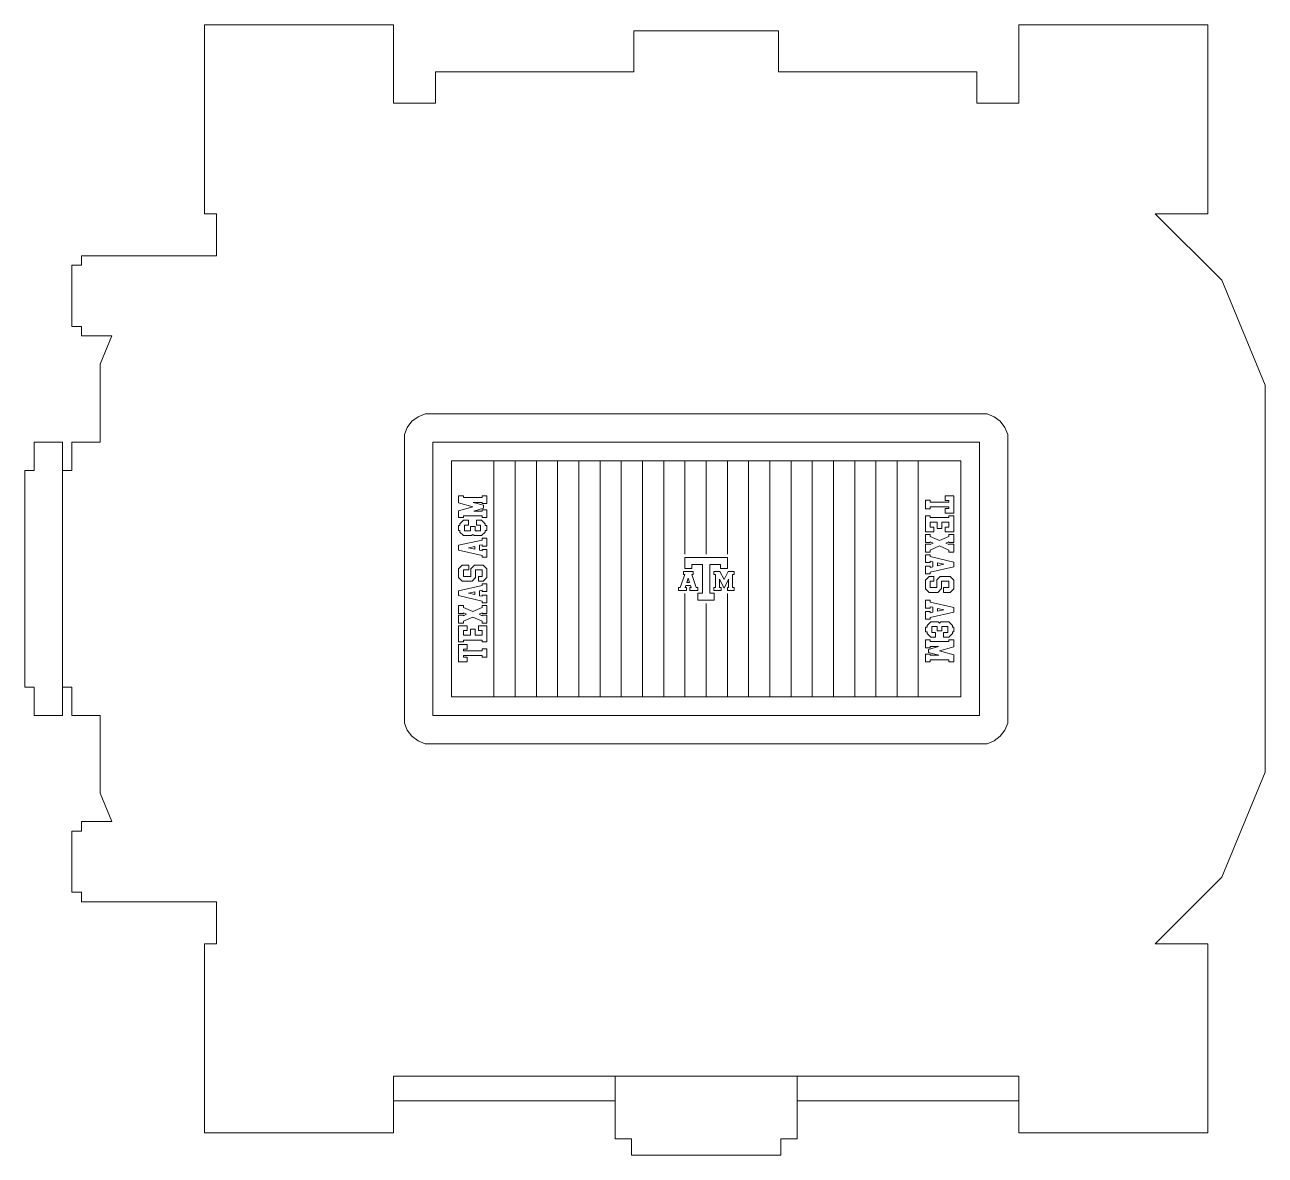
# Model space of a CAD drawing. Header units: inches. Extents: x -1530 to 385, y -443 to 699.
# Drawn here: x -620.2 to -357.1, y -443.3 to -203.5 of the extents above; entities that cross this region are included whole.
import ezdxf

# ---------------------------------------------------------------- set-up
doc = ezdxf.new("R2010")
doc.units = ezdxf.units.IN
doc.header["$LTSCALE"] = 0.5
doc.header["$MEASUREMENT"] = 0
doc.layers.add('03Cut', color=5, linetype='Continuous', lineweight=0)
doc.layers.add('04Score', color=2, linetype='Continuous', lineweight=0)

msp = doc.modelspace()

# ---------------------------------------------------------------- linework, layer by layer
at = {"layer": '03Cut'}
for p, q in [((-541.96, -203.55), (-582.06, -203.55)), ((-582.06, -203.55), (-582.06, -243.65)), ((-541.96, -203.55), (-541.96, -213.55)), ((-490.96, -213.55), (-490.96, -204.8)), ((-490.96, -204.8), (-460.34, -204.8)), ((-460.34, -213.55), (-460.34, -204.8)), ((-409.34, -203.55), (-409.34, -213.55)), ((-409.34, -203.55), (-369.24, -203.55)), ((-369.24, -203.55), (-369.24, -243.65)), ((-541.96, -213.55), (-541.96, -220.19)), ((-533.06, -213.55), (-490.96, -213.55)), ((-533.06, -220.19), (-533.06, -213.55)), ((-460.34, -213.55), (-418.24, -213.55)), ((-418.24, -220.19), (-418.24, -213.55)), ((-409.34, -213.55), (-409.34, -220.19)), ((-533.06, -220.19), (-541.96, -220.19)), ((-418.24, -220.19), (-409.34, -220.19)), ((-579.47, -243.65), (-582.06, -243.65)), ((-579.47, -252.55), (-579.47, -243.65)), ((-380.4, -243.65), (-369.24, -243.65)), ((-366.31, -257.74), (-380.4, -243.65)), ((-610.15, -267.55), (-610.15, -254.55)), ((-608.15, -254.55), (-610.15, -254.55)), ((-579.47, -252.55), (-608.15, -252.55)), ((-608.15, -252.55), (-608.15, -254.55)), ((-357.09, -280), (-366.31, -257.74)), ((-608.15, -267.55), (-610.15, -267.55)), ((-608.15, -269.55), (-608.15, -267.55)), ((-601.67, -269.55), (-608.15, -269.55)), ((-604.15, -275.54), (-601.67, -269.55)), ((-604.15, -292.05), (-604.15, -275.54)), ((-357.09, -280), (-357.09, -362.09)), ((-618.15, -292.05), (-612.15, -292.05)), ((-618.15, -298.05), (-618.15, -292.05)), ((-618.15, -292.05), (-612.15, -292.05)), ((-612.15, -292.05), (-612.15, -350.05)), ((-610.15, -292.05), (-604.15, -292.05)), ((-610.15, -298.05), (-610.15, -292.05)), ((-620.15, -298.05), (-620.15, -344.05)), ((-618.15, -298.05), (-620.15, -298.05)), ((-610.15, -298.05), (-612.15, -298.05)), ((-618.15, -344.05), (-620.15, -344.05)), ((-618.15, -344.05), (-618.15, -350.05)), ((-610.15, -344.05), (-612.15, -344.05)), ((-610.15, -344.05), (-610.15, -350.05)), ((-618.15, -350.05), (-612.15, -350.05)), ((-610.15, -350.05), (-604.15, -350.05)), ((-604.15, -350.05), (-604.15, -366.55)), ((-357.09, -362.09), (-366.31, -384.35)), ((-604.15, -366.55), (-601.67, -372.55)), ((-601.67, -372.55), (-608.15, -372.55)), ((-608.15, -372.55), (-608.15, -374.55)), ((-610.15, -374.55), (-610.15, -387.55)), ((-608.15, -374.55), (-610.15, -374.55)), ((-366.31, -384.35), (-380.4, -398.45)), ((-608.15, -387.55), (-610.15, -387.55)), ((-608.15, -389.55), (-608.15, -387.55)), ((-579.47, -389.55), (-608.15, -389.55)), ((-579.47, -389.55), (-579.47, -398.45)), ((-579.47, -398.45), (-582.06, -398.45)), ((-582.06, -438.55), (-582.06, -398.45)), ((-380.4, -398.45), (-369.24, -398.45)), ((-369.24, -438.55), (-369.24, -398.45)), ((-541.96, -431.8), (-494.96, -431.8)), ((-541.96, -438.55), (-541.96, -431.8)), ((-494.96, -431.8), (-494.96, -439.8)), ((-456.34, -431.8), (-409.34, -431.8)), ((-456.34, -431.8), (-456.34, -439.8)), ((-409.34, -438.55), (-409.34, -431.8)), ((-541.96, -438.55), (-582.06, -438.55)), ((-409.34, -438.55), (-369.24, -438.55)), ((-494.96, -439.8), (-491.46, -439.8)), ((-491.46, -439.8), (-491.46, -443.3)), ((-456.34, -439.8), (-459.84, -439.8)), ((-459.84, -439.8), (-459.84, -443.3)), ((-459.84, -443.3), (-491.46, -443.3))]:
    msp.add_line(p, q, dxfattribs=at)
at = {"layer": '04Score'}
for p, q in [((-538.04, -287.65), (-536.76, -286.67)), ((-535.26, -286.05), (-536.76, -286.67)), ((-416.04, -286.05), (-535.26, -286.05)), ((-416.04, -286.05), (-414.54, -286.67)), ((-413.26, -287.65), (-414.54, -286.67)), ((-539.65, -290.44), (-539.03, -288.94)), ((-539.03, -288.94), (-538.04, -287.65)), ((-412.27, -288.94), (-413.26, -287.65)), ((-411.65, -290.44), (-412.27, -288.94)), ((-539.65, -290.44), (-539.65, -351.65)), ((-411.65, -351.65), (-411.65, -290.44)), ((-417.65, -292.05), (-533.65, -292.05)), ((-533.65, -292.05), (-533.65, -350.05)), ((-417.65, -350.05), (-417.65, -292.05)), ((-421.65, -296.05), (-529.65, -296.05)), ((-529.65, -296.05), (-529.65, -346.05)), ((-520.65, -296.05), (-520.65, -346.05)), ((-516.15, -296.05), (-516.15, -346.05)), ((-511.65, -296.05), (-511.65, -346.05)), ((-507.15, -296.05), (-507.15, -346.05)), ((-502.65, -296.05), (-502.65, -346.05)), ((-498.15, -296.05), (-498.15, -346.05)), ((-493.65, -296.05), (-493.65, -346.05)), ((-489.15, -296.05), (-489.15, -346.05)), ((-484.65, -296.05), (-484.65, -346.05)), ((-480.15, -296.05), (-480.15, -315.84)), ((-475.65, -296.05), (-475.65, -315.84)), ((-471.15, -296.05), (-471.15, -315.84)), ((-466.65, -296.05), (-466.65, -346.05)), ((-462.15, -296.05), (-462.15, -346.05)), ((-457.65, -296.05), (-457.65, -346.05)), ((-453.15, -296.05), (-453.15, -346.05)), ((-448.65, -296.05), (-448.65, -346.05)), ((-444.15, -296.05), (-444.15, -346.05)), ((-439.65, -296.05), (-439.65, -346.05)), ((-435.15, -296.05), (-435.15, -346.05)), ((-430.65, -296.05), (-430.65, -346.05)), ((-421.65, -346.05), (-421.65, -296.05)), ((-472.79, -321.64), (-472.79, -321.16)), ((-480.15, -324.2), (-480.15, -346.05)), ((-471.15, -324.2), (-471.15, -346.05)), ((-475.65, -326.26), (-475.65, -346.05)), ((-529.65, -346.05), (-421.65, -346.05)), ((-539.65, -351.65), (-539.03, -353.15)), ((-533.65, -350.05), (-417.65, -350.05)), ((-411.65, -351.65), (-412.27, -353.15)), ((-539.03, -353.15), (-538.04, -354.44)), ((-538.04, -354.44), (-536.76, -355.43)), ((-413.26, -354.44), (-414.54, -355.43)), ((-412.27, -353.15), (-413.26, -354.44)), ((-535.26, -356.05), (-536.76, -355.43)), ((-535.26, -356.05), (-416.04, -356.05)), ((-416.04, -356.05), (-414.54, -355.43)), ((-494.96, -426.55), (-541.96, -426.55)), ((-541.96, -431.8), (-541.96, -426.55)), ((-456.34, -426.55), (-494.96, -426.55)), ((-494.96, -431.8), (-494.96, -426.55)), ((-456.34, -426.55), (-409.34, -426.55)), ((-456.34, -431.8), (-456.34, -426.55)), ((-409.34, -426.55), (-409.34, -431.8))]:
    msp.add_line(p, q, dxfattribs=at)
at = {"layer": '04Score', "color": 2, "lineweight": 0}
for p, q in [((-528.15, -303.45), (-528.15, -304.93)), ((-527.14, -303.45), (-528.15, -303.45)), ((-528.15, -304.93), (-525.13, -305.78)), ((-527.14, -303.84), (-527.14, -303.45)), ((-523.16, -303.84), (-527.14, -303.84)), ((-522.84, -305.42), (-525.03, -304.85)), ((-525.03, -304.85), (-523.16, -304.85)), ((-522.15, -303.45), (-523.16, -303.45)), ((-523.16, -303.45), (-523.16, -303.84)), ((-523.16, -304.85), (-523.16, -305.08)), ((-523.16, -305.08), (-522.15, -305.08)), ((-522.15, -305.08), (-522.15, -303.45)), ((-428.14, -304.39), (-429.15, -304.39)), ((-429.15, -304.39), (-429.15, -306.18)), ((-428.14, -304.78), (-428.14, -304.39)), ((-424.16, -304.78), (-428.14, -304.78)), ((-423.15, -303.45), (-424.94, -303.45)), ((-424.94, -303.45), (-424.94, -304.45)), ((-424.94, -304.45), (-424.16, -304.45)), ((-424.16, -304.45), (-424.16, -304.78)), ((-423.15, -307.1), (-423.15, -303.45)), ((-525.13, -305.78), (-528.15, -306.62)), ((-528.15, -306.62), (-528.15, -308.08)), ((-527.14, -308.08), (-527.14, -307.71)), ((-527.14, -307.71), (-523.16, -307.71)), ((-524.95, -306.69), (-522.84, -306.06)), ((-523.16, -306.69), (-524.95, -306.69)), ((-522.15, -306.39), (-523.16, -306.39)), ((-523.16, -306.39), (-523.16, -306.69)), ((-523.16, -307.71), (-523.16, -308.08)), ((-522.84, -306.06), (-522.84, -305.42)), ((-522.15, -308.08), (-522.15, -306.39)), ((-429.15, -306.18), (-428.14, -306.18)), ((-428.14, -307.66), (-429.15, -307.66)), ((-429.15, -307.66), (-429.15, -311.08)), ((-428.14, -306.18), (-428.14, -305.79)), ((-428.14, -305.79), (-424.16, -305.79)), ((-428.14, -308.04), (-428.14, -307.66)), ((-424.16, -306.11), (-424.94, -306.11)), ((-424.94, -306.11), (-424.94, -307.1)), ((-424.94, -307.1), (-423.15, -307.1)), ((-424.16, -305.79), (-424.16, -306.11)), ((-423.15, -307.66), (-424.16, -307.66)), ((-424.16, -307.66), (-424.16, -308.04)), ((-423.15, -311.08), (-423.15, -307.66)), ((-528.16, -309.77), (-528.16, -310.78)), ((-527.89, -309.77), (-528.16, -309.77)), ((-528.15, -308.08), (-527.14, -308.08)), ((-527.12, -308.64), (-527.89, -309.42)), ((-527.89, -309.42), (-527.89, -309.77)), ((-526.02, -308.64), (-527.12, -308.64)), ((-526.89, -309.65), (-526.02, -309.65)), ((-526.89, -310.9), (-526.89, -309.65)), ((-526.02, -309.65), (-526.02, -308.64)), ((-524.66, -309.99), (-525.65, -309.99)), ((-525.65, -309.99), (-525.65, -310.9)), ((-524.66, -310.9), (-524.66, -309.99)), ((-524.32, -308.64), (-524.32, -309.65)), ((-523.3, -308.64), (-524.32, -308.64)), ((-524.32, -309.65), (-523.54, -309.65)), ((-523.54, -309.65), (-523.54, -310.9)), ((-522.53, -309.42), (-523.3, -308.64)), ((-523.16, -308.08), (-522.15, -308.08)), ((-522.53, -309.77), (-522.53, -309.42)), ((-522.16, -309.77), (-522.53, -309.77)), ((-522.16, -310.78), (-522.16, -309.77)), ((-424.16, -308.04), (-428.14, -308.04)), ((-428.14, -310.07), (-428.14, -309.06)), ((-428.14, -309.06), (-426.64, -309.06)), ((-427.35, -310.07), (-428.14, -310.07)), ((-427.35, -311.08), (-427.35, -310.07)), ((-426.64, -309.06), (-426.64, -310.37)), ((-426.64, -310.37), (-425.65, -310.37)), ((-425.65, -310.37), (-425.65, -309.06)), ((-425.65, -309.06), (-424.16, -309.06)), ((-424.16, -310.07), (-424.94, -310.07)), ((-424.94, -310.07), (-424.94, -311.08)), ((-424.16, -309.06), (-424.16, -310.07)), ((-424.16, -310.07), (-424.16, -309.06)), ((-424.16, -309.06), (-424.16, -310.07)), ((-528.16, -310.78), (-527.89, -310.78)), ((-523.16, -312.82), (-528.15, -313.93)), ((-527.89, -310.78), (-527.89, -311.13)), ((-527.89, -311.13), (-527.12, -311.9)), ((-527.12, -311.9), (-525.42, -311.9)), ((-525.65, -310.9), (-526.89, -310.9)), ((-525.42, -311.9), (-525.14, -311.63)), ((-525.14, -311.63), (-524.88, -311.9)), ((-524.88, -311.9), (-523.3, -311.9)), ((-523.54, -310.9), (-524.66, -310.9)), ((-523.3, -311.9), (-522.53, -311.13)), ((-522.15, -312.46), (-523.16, -312.46)), ((-523.16, -312.46), (-523.16, -312.82)), ((-522.53, -311.13), (-522.53, -310.78)), ((-522.53, -310.78), (-522.16, -310.78)), ((-522.15, -314.11), (-522.15, -312.46)), ((-429.15, -311.08), (-427.35, -311.08)), ((-428.13, -311.64), (-429.14, -311.64)), ((-429.14, -311.64), (-429.14, -313.35)), ((-428.13, -312.06), (-428.13, -311.64)), ((-426.14, -312.93), (-428.13, -312.06)), ((-424.16, -312.06), (-426.14, -312.93)), ((-424.94, -311.08), (-423.15, -311.08)), ((-423.15, -311.64), (-424.16, -311.64)), ((-424.16, -311.64), (-424.16, -312.06)), ((-423.15, -313.35), (-423.15, -311.64)), ((-528.15, -313.93), (-528.15, -314.95)), ((-528.15, -314.95), (-523.16, -316.11)), ((-526.04, -314.47), (-524.72, -314.18)), ((-524.72, -314.77), (-526.04, -314.47)), ((-524.72, -314.18), (-524.72, -314.77)), ((-523.73, -313.95), (-523.16, -313.83)), ((-523.73, -314.99), (-523.73, -313.95)), ((-523.16, -315.12), (-523.73, -314.99)), ((-523.16, -313.83), (-523.16, -314.11)), ((-523.16, -314.11), (-522.15, -314.11)), ((-522.15, -314.84), (-523.16, -314.84)), ((-523.16, -314.84), (-523.16, -315.12)), ((-522.15, -316.49), (-522.15, -314.84)), ((-429.14, -313.35), (-428.13, -313.35)), ((-428.13, -313.68), (-429.14, -313.68)), ((-429.14, -313.68), (-429.14, -315.39)), ((-429.14, -315.39), (-428.13, -315.39)), ((-428.13, -313.35), (-428.13, -313.22)), ((-428.13, -313.22), (-427.48, -313.51)), ((-427.48, -313.51), (-428.13, -313.8)), ((-428.13, -313.8), (-428.13, -313.68)), ((-428.13, -314.96), (-426.14, -314.09)), ((-428.13, -315.39), (-428.13, -314.96)), ((-426.14, -314.09), (-424.16, -314.96)), ((-424.81, -313.51), (-424.16, -313.22)), ((-424.16, -313.8), (-424.81, -313.51)), ((-424.16, -313.22), (-424.16, -313.35)), ((-424.16, -313.35), (-423.15, -313.35)), ((-423.15, -313.68), (-424.16, -313.68)), ((-424.16, -313.68), (-424.16, -313.8)), ((-424.16, -314.96), (-424.16, -315.39)), ((-424.16, -315.39), (-423.15, -315.39)), ((-423.15, -315.39), (-423.15, -313.68)), ((-527.38, -318.17), (-528.15, -318.95)), ((-525.99, -318.17), (-527.38, -318.17)), ((-525.99, -319.18), (-525.99, -318.17)), ((-524.76, -318.17), (-525.55, -318.97)), ((-522.92, -318.17), (-524.76, -318.17)), ((-523.16, -316.11), (-523.16, -316.49)), ((-523.16, -316.49), (-522.15, -316.49)), ((-522.15, -318.95), (-522.92, -318.17)), ((-471.11, -316.5), (-480.19, -316.5)), ((-480.19, -316.5), (-480.19, -318.86)), ((-478.68, -318.86), (-478.68, -318.02)), ((-478.68, -318.02), (-476.39, -318.02)), ((-476.39, -318.02), (-476.39, -324.08)), ((-474.87, -324.08), (-474.87, -318.02)), ((-474.87, -318.02), (-472.62, -318.02)), ((-472.62, -318.86), (-472.62, -318.02)), ((-471.11, -316.5), (-471.11, -318.86)), ((-428.14, -315.95), (-429.15, -315.95)), ((-429.15, -315.95), (-429.15, -317.6)), ((-429.15, -317.6), (-428.14, -317.6)), ((-428.14, -316.33), (-428.14, -315.95)), ((-423.15, -317.5), (-428.14, -316.33)), ((-428.14, -317.6), (-428.14, -317.33)), ((-428.14, -317.33), (-427.57, -317.46)), ((-427.57, -317.46), (-427.57, -318.5)), ((-426.58, -317.69), (-425.26, -317.98)), ((-426.58, -318.28), (-426.58, -317.69)), ((-425.26, -317.98), (-426.58, -318.28)), ((-423.15, -318.52), (-423.15, -317.5)), ((-528.15, -318.95), (-528.15, -320.78)), ((-528.15, -320.78), (-527.38, -321.55)), ((-527.14, -320.54), (-527.14, -319.18)), ((-527.14, -319.18), (-525.99, -319.18)), ((-525.55, -320.54), (-527.14, -320.54)), ((-525.55, -318.97), (-525.55, -320.54)), ((-525.3, -321.55), (-524.54, -320.8)), ((-524.54, -320.8), (-524.54, -319.18)), ((-524.54, -319.18), (-523.16, -319.18)), ((-523.95, -320.54), (-523.95, -321.55)), ((-523.16, -320.54), (-523.95, -320.54)), ((-523.16, -319.18), (-523.16, -320.54)), ((-522.92, -321.55), (-522.15, -320.78)), ((-522.15, -320.78), (-522.15, -318.95)), ((-480.19, -320.15), (-481.14, -322.87)), ((-480.48, -320.15), (-480.48, -319.47)), ((-480.48, -319.47), (-478.39, -319.47)), ((-480.19, -320.15), (-480.48, -320.15)), ((-480.19, -318.86), (-478.68, -318.86)), ((-479.77, -321.8), (-479.46, -320.91)), ((-479.46, -320.91), (-479.16, -321.8)), ((-479.46, -320.91), (-479.16, -321.8)), ((-477.78, -322.87), (-478.69, -320.15)), ((-477.78, -322.87), (-478.69, -320.15)), ((-478.69, -320.15), (-478.39, -320.15)), ((-478.39, -319.47), (-478.39, -320.15)), ((-472.72, -319.47), (-474.03, -319.47)), ((-474.03, -319.47), (-474.03, -320.15)), ((-474.03, -320.15), (-473.64, -320.15)), ((-473.64, -320.15), (-473.64, -322.87)), ((-471.86, -321.19), (-472.72, -319.47)), ((-471.11, -318.86), (-472.62, -318.86)), ((-471, -319.47), (-471.86, -321.19)), ((-469.68, -319.47), (-471, -319.47)), ((-470.08, -322.87), (-470.08, -320.15)), ((-470.08, -320.15), (-469.68, -320.15)), ((-469.68, -320.15), (-469.68, -319.47)), ((-428.14, -318.34), (-429.15, -318.34)), ((-429.15, -318.34), (-429.15, -319.98)), ((-429.15, -319.98), (-428.14, -319.98)), ((-428.38, -320.54), (-429.15, -321.32)), ((-427.35, -320.54), (-428.38, -320.54)), ((-428.14, -318.63), (-428.14, -318.34)), ((-427.57, -318.5), (-428.14, -318.63)), ((-428.14, -319.62), (-423.15, -318.52)), ((-428.14, -319.98), (-428.14, -319.62)), ((-427.35, -321.55), (-427.35, -320.54)), ((-426, -320.54), (-426.76, -321.29)), ((-423.92, -320.54), (-426, -320.54)), ((-423.15, -321.32), (-423.92, -320.54)), ((-523.16, -322.47), (-528.15, -323.57)), ((-527.38, -321.55), (-525.3, -321.55)), ((-523.95, -321.55), (-522.92, -321.55)), ((-523.73, -323.59), (-523.16, -323.46)), ((-522.15, -322.11), (-523.16, -322.11)), ((-523.16, -322.11), (-523.16, -322.47)), ((-523.16, -323.46), (-523.16, -323.75)), ((-522.15, -323.75), (-522.15, -322.11)), ((-481.14, -322.87), (-481.53, -322.87)), ((-481.53, -322.87), (-481.53, -323.54)), ((-481.53, -323.54), (-479.85, -323.54)), ((-480.12, -322.87), (-479.99, -322.48)), ((-479.85, -322.87), (-480.12, -322.87)), ((-479.99, -322.48), (-478.94, -322.48)), ((-479.85, -323.54), (-479.85, -322.87)), ((-479.16, -321.8), (-479.77, -321.8)), ((-479.16, -321.8), (-479.77, -321.8)), ((-478.81, -322.87), (-479.1, -322.87)), ((-479.1, -322.87), (-479.1, -323.54)), ((-478.81, -322.87), (-479.1, -322.87)), ((-479.1, -322.87), (-479.1, -323.54)), ((-479.1, -323.54), (-477.42, -323.54)), ((-479.1, -323.54), (-477.42, -323.54)), ((-478.94, -322.48), (-478.81, -322.87)), ((-478.94, -322.48), (-478.81, -322.87)), ((-477.42, -322.87), (-477.78, -322.87)), ((-477.42, -322.87), (-477.78, -322.87)), ((-477.42, -323.54), (-477.42, -322.87)), ((-477.42, -323.54), (-477.42, -322.87)), ((-473.64, -322.87), (-474.03, -322.87)), ((-474.03, -322.87), (-474.03, -323.54)), ((-474.03, -323.54), (-472.49, -323.54)), ((-472.79, -321.16), (-471.8, -323.03)), ((-472.79, -322.87), (-472.79, -321.64)), ((-472.49, -322.87), (-472.79, -322.87)), ((-472.49, -323.54), (-472.49, -322.87)), ((-471.8, -323.03), (-470.92, -321.16)), ((-470.92, -322.87), (-471.15, -322.87)), ((-471.15, -322.87), (-471.15, -323.54)), ((-471.15, -323.54), (-469.68, -323.54)), ((-470.92, -321.16), (-470.92, -322.87)), ((-469.68, -322.87), (-470.08, -322.87)), ((-469.68, -323.54), (-469.68, -322.87)), ((-429.15, -321.32), (-429.15, -323.15)), ((-429.15, -323.15), (-428.38, -323.92)), ((-428.14, -321.55), (-427.35, -321.55)), ((-428.14, -322.91), (-428.14, -321.55)), ((-426.76, -322.91), (-428.14, -322.91)), ((-426.76, -321.29), (-426.76, -322.91)), ((-426.54, -323.92), (-425.75, -323.12)), ((-425.75, -323.12), (-425.75, -321.55)), ((-425.75, -321.55), (-424.16, -321.55)), ((-424.16, -322.91), (-425.31, -322.91)), ((-425.31, -322.91), (-425.31, -323.92)), ((-424.16, -321.55), (-424.16, -322.91)), ((-423.92, -323.92), (-423.15, -323.15)), ((-423.15, -323.15), (-423.15, -321.32)), ((-528.15, -323.57), (-528.15, -324.59)), ((-528.15, -324.59), (-523.16, -325.76)), ((-526.04, -324.11), (-524.72, -323.81)), ((-524.72, -324.4), (-526.04, -324.11)), ((-524.72, -323.81), (-524.72, -324.4)), ((-523.73, -324.64), (-523.73, -323.59)), ((-523.16, -324.76), (-523.73, -324.64)), ((-523.16, -323.75), (-522.15, -323.75)), ((-522.15, -324.49), (-523.16, -324.49)), ((-523.16, -324.49), (-523.16, -324.76)), ((-523.16, -325.76), (-523.16, -326.14)), ((-523.16, -326.14), (-522.15, -326.14)), ((-522.15, -326.14), (-522.15, -324.49)), ((-476.39, -324.08), (-477.38, -324.08)), ((-477.38, -325.6), (-477.38, -324.08)), ((-477.38, -325.6), (-473.92, -325.6)), ((-473.92, -324.08), (-474.87, -324.08)), ((-473.92, -325.6), (-473.92, -324.08)), ((-428.14, -325.6), (-429.15, -325.6)), ((-429.15, -325.6), (-429.15, -327.25)), ((-428.38, -323.92), (-426.54, -323.92)), ((-428.14, -325.98), (-428.14, -325.6)), ((-423.15, -327.14), (-428.14, -325.98)), ((-425.31, -323.92), (-423.92, -323.92)), ((-528.15, -326.7), (-528.15, -328.41)), ((-527.14, -326.7), (-528.15, -326.7)), ((-528.15, -328.41), (-527.14, -328.41)), ((-527.14, -328.74), (-528.15, -328.74)), ((-528.15, -328.74), (-528.15, -330.45)), ((-527.14, -327.13), (-527.14, -326.7)), ((-525.16, -328), (-527.14, -327.13)), ((-527.14, -328.41), (-527.14, -328.3)), ((-527.14, -328.3), (-526.49, -328.58)), ((-526.49, -328.58), (-527.14, -328.87)), ((-527.14, -328.87), (-527.14, -328.74)), ((-523.17, -327.13), (-525.16, -328)), ((-523.82, -328.58), (-523.17, -328.3)), ((-523.17, -328.87), (-523.82, -328.58)), ((-522.16, -326.7), (-523.17, -326.7)), ((-523.17, -326.7), (-523.17, -327.13)), ((-523.17, -328.3), (-523.17, -328.41)), ((-523.17, -328.41), (-522.16, -328.41)), ((-522.16, -328.74), (-523.17, -328.74)), ((-523.17, -328.74), (-523.17, -328.87)), ((-522.16, -328.41), (-522.16, -326.7)), ((-522.16, -330.45), (-522.16, -328.74)), ((-429.15, -327.25), (-428.14, -327.25)), ((-428.14, -327.98), (-429.15, -327.98)), ((-429.15, -327.98), (-429.15, -329.63)), ((-428.14, -327.25), (-428.14, -326.97)), ((-428.14, -326.97), (-427.57, -327.1)), ((-428.14, -328.26), (-428.14, -327.98)), ((-427.57, -328.14), (-428.14, -328.26)), ((-428.14, -329.27), (-423.15, -328.16)), ((-427.57, -327.1), (-427.57, -328.14)), ((-426.58, -327.32), (-425.26, -327.62)), ((-426.58, -327.92), (-426.58, -327.32)), ((-425.26, -327.62), (-426.58, -327.92)), ((-423.15, -328.16), (-423.15, -327.14)), ((-528.15, -330.45), (-527.14, -330.45)), ((-528.15, -331.01), (-528.15, -334.43)), ((-526.36, -331.01), (-528.15, -331.01)), ((-527.14, -330.03), (-525.16, -329.16)), ((-527.14, -330.45), (-527.14, -330.03)), ((-526.36, -332.02), (-526.36, -331.01)), ((-525.16, -329.16), (-523.17, -330.03)), ((-523.95, -331.01), (-523.95, -332.02)), ((-522.15, -331.01), (-523.95, -331.01)), ((-523.17, -330.03), (-523.17, -330.45)), ((-523.17, -330.45), (-522.16, -330.45)), ((-522.15, -334.43), (-522.15, -331.01)), ((-429.15, -329.63), (-428.14, -329.63)), ((-428.77, -331.31), (-429.14, -331.31)), ((-429.14, -331.31), (-429.14, -332.33)), ((-428, -330.19), (-428.77, -330.96)), ((-428.77, -330.96), (-428.77, -331.31)), ((-428.14, -329.63), (-428.14, -329.27)), ((-426.42, -330.19), (-428, -330.19)), ((-427.76, -332.44), (-427.76, -331.19)), ((-427.76, -331.19), (-426.64, -331.19)), ((-426.64, -331.19), (-426.64, -332.1)), ((-426.16, -330.46), (-426.42, -330.19)), ((-425.88, -330.19), (-426.16, -330.46)), ((-424.18, -330.19), (-425.88, -330.19)), ((-425.65, -332.1), (-425.65, -331.19)), ((-425.65, -331.19), (-424.41, -331.19)), ((-424.41, -331.19), (-424.41, -332.44)), ((-423.41, -330.96), (-424.18, -330.19)), ((-423.41, -331.31), (-423.41, -330.96)), ((-423.14, -331.31), (-423.41, -331.31)), ((-423.14, -332.33), (-423.14, -331.31)), ((-527.14, -333.03), (-527.14, -332.02)), ((-527.14, -332.02), (-527.14, -333.03)), ((-527.14, -333.03), (-527.14, -332.02)), ((-527.14, -332.02), (-526.36, -332.02)), ((-525.65, -333.03), (-527.14, -333.03)), ((-527.14, -334.05), (-523.16, -334.05)), ((-527.14, -334.43), (-527.14, -334.05)), ((-524.66, -331.72), (-525.65, -331.72)), ((-525.65, -331.72), (-525.65, -333.03)), ((-524.66, -333.03), (-524.66, -331.72)), ((-523.16, -333.03), (-524.66, -333.03)), ((-523.95, -332.02), (-523.16, -332.02)), ((-523.16, -332.02), (-523.16, -333.03)), ((-523.16, -334.05), (-523.16, -334.43)), ((-428.14, -334.01), (-429.15, -334.01)), ((-429.15, -334.01), (-429.15, -335.7)), ((-429.14, -332.33), (-428.77, -332.33)), ((-428.77, -332.33), (-428.77, -332.68)), ((-428.77, -332.68), (-428, -333.45)), ((-428.14, -334.38), (-428.14, -334.01)), ((-428, -333.45), (-426.98, -333.45)), ((-426.98, -332.44), (-427.76, -332.44)), ((-426.98, -333.45), (-426.98, -332.44)), ((-426.64, -332.1), (-425.65, -332.1)), ((-424.41, -332.44), (-425.28, -332.44)), ((-425.28, -332.44), (-425.28, -333.45)), ((-425.28, -333.45), (-424.18, -333.45)), ((-424.18, -333.45), (-423.41, -332.68)), ((-423.15, -334.01), (-424.16, -334.01)), ((-424.16, -334.01), (-424.16, -334.38)), ((-423.41, -332.68), (-423.41, -332.33)), ((-423.41, -332.33), (-423.14, -332.33)), ((-423.15, -335.47), (-423.15, -334.01)), ((-528.15, -334.43), (-527.14, -334.43)), ((-528.15, -334.99), (-528.15, -338.64)), ((-526.36, -334.99), (-528.15, -334.99)), ((-527.14, -336.3), (-527.14, -335.99)), ((-527.14, -335.99), (-526.36, -335.99)), ((-523.16, -336.3), (-527.14, -336.3)), ((-526.36, -335.99), (-526.36, -334.99)), ((-523.16, -334.43), (-522.15, -334.43)), ((-522.15, -335.91), (-523.16, -335.91)), ((-523.16, -335.91), (-523.16, -336.3)), ((-522.15, -337.7), (-522.15, -335.91)), ((-429.15, -335.7), (-428.14, -335.7)), ((-426.35, -335.4), (-428.46, -336.03)), ((-428.46, -336.03), (-428.46, -336.67)), ((-428.46, -336.67), (-426.27, -337.24)), ((-424.16, -334.38), (-428.14, -334.38)), ((-428.14, -335.7), (-428.14, -335.4)), ((-428.14, -335.4), (-426.35, -335.4)), ((-426.17, -336.31), (-423.15, -335.47)), ((-423.15, -337.16), (-426.17, -336.31)), ((-528.15, -338.64), (-526.36, -338.64)), ((-527.14, -337.31), (-523.16, -337.31)), ((-527.14, -337.65), (-527.14, -337.31)), ((-526.36, -337.65), (-527.14, -337.65)), ((-526.36, -338.64), (-526.36, -337.65)), ((-523.16, -337.31), (-523.16, -337.7)), ((-523.16, -337.7), (-522.15, -337.7)), ((-428.14, -337.01), (-429.15, -337.01)), ((-429.15, -337.01), (-429.15, -338.64)), ((-429.15, -338.64), (-428.14, -338.64)), ((-428.14, -337.24), (-428.14, -337.01)), ((-426.27, -337.24), (-428.14, -337.24)), ((-428.14, -338.64), (-428.14, -338.25)), ((-428.14, -338.25), (-424.16, -338.25)), ((-424.16, -338.25), (-424.16, -338.64)), ((-424.16, -338.64), (-423.15, -338.64)), ((-423.15, -338.64), (-423.15, -337.16))]:
    msp.add_line(p, q, dxfattribs=at)

doc.saveas('drawing.dxf')
